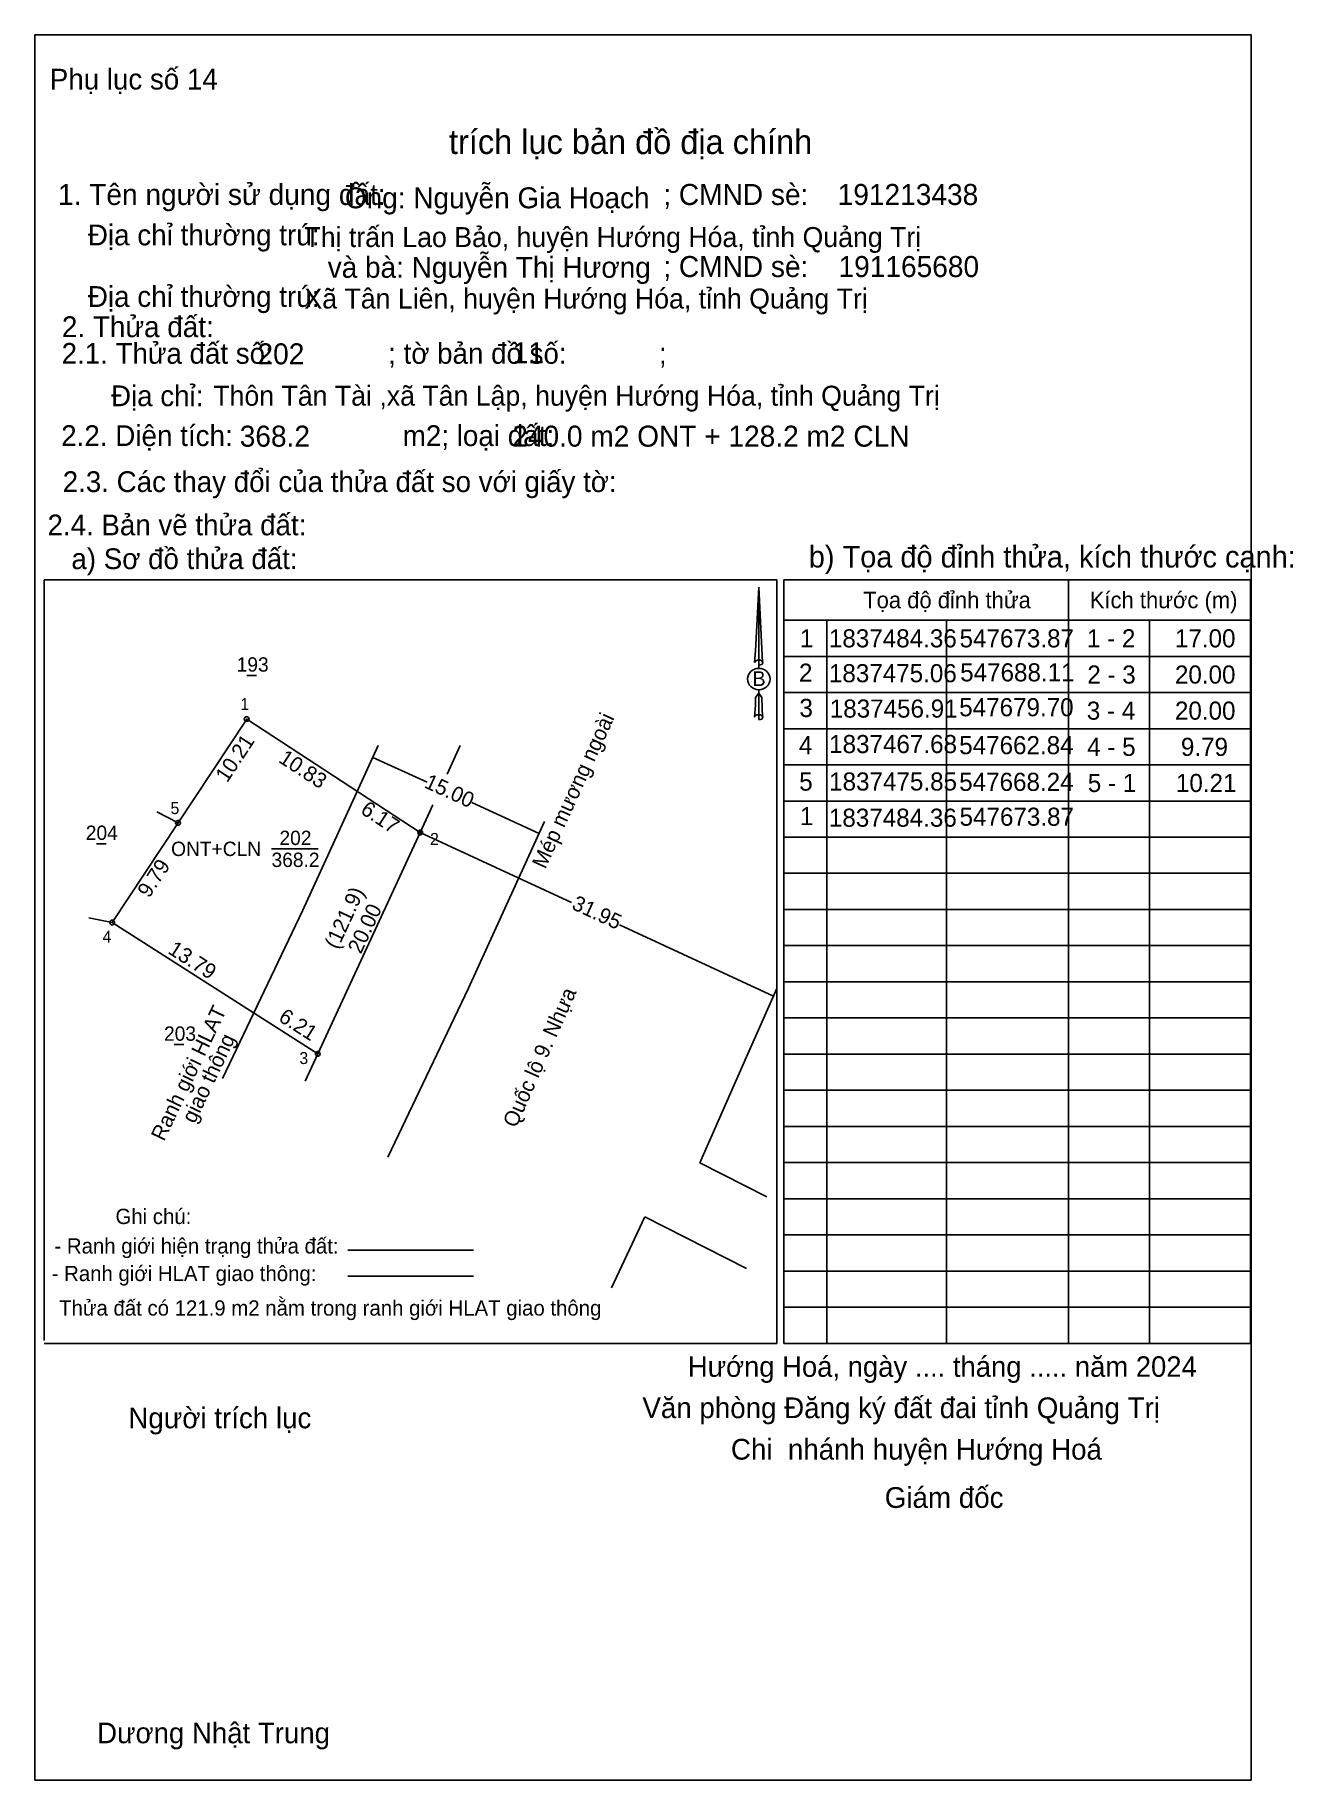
# Model space of a CAD drawing. Extents: x 547133 to 547760, y 1837397 to 1837540.
# Drawn here: x 547656.5 to 547759.7, y 1837397.3 to 1837540.5 of the extents above.
import ezdxf

# ---------------------------------------------------------------- set-up
doc = ezdxf.new("R2010")
doc.units = 0
for name, color, linetype in [('Level 1', 7, 'Continuous'), ('Level 10', 7, 'Continuous'), ('Level 11', 7, 'Continuous'), ('Level 13', 7, 'Continuous'), ('Level 23', 7, 'Continuous'), ('Level 27', 7, 'Continuous'), ('Level 3', 7, 'Continuous'), ('Level 30', 7, 'Continuous'), ('Level 36', 7, 'Continuous'), ('Level 40', 7, 'Continuous'), ('Level 42', 7, 'Continuous'), ('Level 49', 7, 'Continuous'), ('Level 50', 7, 'Continuous'), ('Level 52', 7, 'Continuous'), ('Level 53', 7, 'Continuous'), ('Level 6', 7, 'Continuous'), ('Level 9', 7, 'Continuous')]:
    doc.layers.add(name, color=color, linetype=linetype)

msp = doc.modelspace()

# ---------------------------------------------------------------- linework, layer by layer
at = {"layer": 'Level 1'}
for p, q in [((547741.29, 1837433.16), (547741.29, 1837495.77)), ((547741.29, 1837495.77), (547756.24, 1837495.77)), ((547756.24, 1837495.77), (547756.24, 1837433.16)), ((547718.02, 1837492.46), (547756.24, 1837492.46)), ((547747.93, 1837492.46), (547747.93, 1837433.16)), ((547717.94, 1837489.5), (547756.24, 1837489.5)), ((547717.94, 1837486.53), (547756.24, 1837486.53)), ((547717.94, 1837483.57), (547756.24, 1837483.57)), ((547717.94, 1837480.6), (547756.24, 1837480.6)), ((547717.94, 1837477.64), (547756.24, 1837477.64)), ((547717.94, 1837474.67), (547756.24, 1837474.67)), ((547717.94, 1837471.71), (547756.24, 1837471.71)), ((547717.94, 1837468.74), (547756.24, 1837468.74)), ((547717.94, 1837465.78), (547756.24, 1837465.78)), ((547717.94, 1837462.81), (547756.24, 1837462.81)), ((547717.94, 1837459.85), (547756.24, 1837459.85)), ((547717.94, 1837456.88), (547756.24, 1837456.88)), ((547717.94, 1837453.92), (547756.24, 1837453.92)), ((547717.94, 1837450.95), (547756.24, 1837450.95)), ((547717.94, 1837447.99), (547756.24, 1837447.99)), ((547717.94, 1837445.02), (547756.24, 1837445.02)), ((547717.94, 1837442.06), (547756.24, 1837442.06)), ((547717.94, 1837439.09), (547756.24, 1837439.09)), ((547717.94, 1837436.13), (547756.24, 1837436.13)), ((547741.29, 1837433.16), (547756.24, 1837433.16))]:
    msp.add_line(p, q, dxfattribs=at)
at = {"layer": 'Level 10'}
for p, q in [((547684.21, 1837481.22), (547688.68, 1837479.18)), ((547692.35, 1837477.51), (547697.86, 1837474.99)), ((547700.51, 1837469.32), (547688.11, 1837475.06)), ((547717.1, 1837461.63), (547704.47, 1837467.48)), ((547714.89, 1837456.66), (547717.38, 1837462.26)), ((547711.04, 1837447.98), (547714.89, 1837456.66)), ((547716.56, 1837445.19), (547711.04, 1837447.98)), ((547703.81, 1837437.71), (547706.54, 1837443.53)), ((547706.54, 1837443.53), (547714.89, 1837439.3)), ((547682.17, 1837440.8), (547692.49, 1837440.8)), ((547682.17, 1837438.67), (547692.49, 1837438.67))]:
    msp.add_line(p, q, dxfattribs=at)
msp.add_lwpolyline([(547662.84, 1837467.68), (547668.24, 1837475.85), (547673.87, 1837484.36), (547688.11, 1837475.06), (547679.7, 1837456.91)], close=True, dxfattribs=at)
at = {"layer": 'Level 11'}
for centre in [(547673.87, 1837484.36), (547668.24, 1837475.85), (547688.11, 1837475.06), (547662.84, 1837467.68), (547662.84, 1837467.68), (547679.7, 1837456.91)]:
    msp.add_circle(centre, 0.196, dxfattribs=at)
at = {"layer": 'Level 13'}
msp.add_lwpolyline([(547656.5, 1837540.47), (547756.29, 1837540.47), (547756.29, 1837397.35), (547656.5, 1837397.35)], close=True, dxfattribs=at)
at = {"layer": 'Level 23'}
msp.add_lwpolyline([(547678.66, 1837454.66), (547679.7, 1837456.91), (547688.11, 1837475.06), (547689.15, 1837477.32)], dxfattribs=at)
at = {"layer": 'Level 27'}
for p, q in [((547690.32, 1837479.84), (547691.4, 1837482.18)), ((547668.24, 1837475.85), (547666.51, 1837476.76)), ((547688.11, 1837475.06), (547688.93, 1837476.84)), ((547662.84, 1837467.68), (547660.92, 1837468.05)), ((547679.7, 1837456.91), (547678.88, 1837455.13))]:
    msp.add_line(p, q, dxfattribs=at)
at = {"layer": 'Level 3'}
for p, q in [((547657.26, 1837495.77), (547717.38, 1837495.77)), ((547657.26, 1837433.39), (547657.26, 1837495.77)), ((547717.38, 1837495.77), (547717.38, 1837433.16)), ((547717.94, 1837495.77), (547717.94, 1837433.16)), ((547717.94, 1837495.77), (547741.29, 1837495.77)), ((547721.47, 1837492.46), (547721.47, 1837433.16)), ((547731.28, 1837492.46), (547731.28, 1837433.16)), ((547717.38, 1837433.16), (547657.26, 1837433.16)), ((547741.29, 1837433.16), (547717.94, 1837433.16))]:
    msp.add_line(p, q, dxfattribs=at)
at = {"layer": 'Level 40'}
for p, q in [((547715.89, 1837495.19), (547715.61, 1837489.97)), ((547715.89, 1837495.19), (547716.2, 1837489)), ((547715.89, 1837495.19), (547716.2, 1837489)), ((547715.89, 1837489.21), (547715.89, 1837495.19)), ((547715.89, 1837495.19), (547716.2, 1837489)), ((547715.61, 1837489.97), (547715.54, 1837489)), ((547715.89, 1837489.21), (547715.89, 1837488.98)), ((547716.2, 1837489), (547716.2, 1837489)), ((547715.89, 1837488.98), (547715.89, 1837488.8)), ((547715.89, 1837488.8), (547715.89, 1837488.56)), ((547715.89, 1837488.8), (547715.89, 1837488.56)), ((547715.89, 1837488.8), (547715.89, 1837488.56)), ((547715.89, 1837486.48), (547715.62, 1837486.13)), ((547715.89, 1837486.48), (547715.89, 1837486.76)), ((547715.89, 1837486.48), (547715.89, 1837486.76)), ((547715.89, 1837486.48), (547715.89, 1837486.76)), ((547715.89, 1837486.48), (547716.14, 1837486.13)), ((547715.89, 1837486.48), (547716.14, 1837486.13)), ((547715.89, 1837486.48), (547716.14, 1837486.13)), ((547715.89, 1837484.74), (547715.89, 1837486.48)), ((547715.61, 1837485.51), (547715.54, 1837484.53)), ((547715.62, 1837486.13), (547715.61, 1837485.51)), ((547715.89, 1837484.74), (547715.89, 1837484.49)), ((547716.14, 1837486.13), (547716.2, 1837484.53)), ((547716.14, 1837486.13), (547716.2, 1837484.53)), ((547716.14, 1837486.13), (547716.2, 1837484.53)), ((547715.89, 1837484.49), (547715.89, 1837484.32)), ((547716.2, 1837484.53), (547716.2, 1837484.53))]:
    msp.add_line(p, q, dxfattribs=at)
for centre, start_param, end_param in [((547715.89, 1837488.99), 1.570796, 3.074452), ((547715.89, 1837488.99), 0.067141, 1.570796), ((547715.89, 1837488.99), 4.712389, 6.283185), ((547715.89, 1837484.51), 1.570796, 2.491069), ((547715.89, 1837484.51), 0.067141, 1.570796), ((547715.89, 1837484.51), 2.491069, 3.074278), ((547715.89, 1837484.51), 4.712389, 6.283185)]:
    msp.add_ellipse(centre, major_axis=(0.338, 0), ratio=0.614131, start_param=start_param, end_param=end_param, dxfattribs=at)
msp.add_ellipse((547715.89, 1837487.64), major_axis=(0.922, 0), ratio=0.952727, dxfattribs=at)
at = {"layer": 'Level 50'}
for p, q in [((547684.66, 1837482.2), (547678.46, 1837468.63)), ((547698.3, 1837475.97), (547692.06, 1837462.29)), ((547678.46, 1837468.63), (547671.9, 1837454.89)), ((547692.06, 1837462.29), (547685.44, 1837448.43))]:
    msp.add_line(p, q, dxfattribs=at)
at = {"layer": 'Level 53'}
for p, q in [((547656.49, 1837540.47), (547656.49, 1837540.47)), ((547756.29, 1837397.35), (547756.29, 1837397.35))]:
    msp.add_line(p, q, dxfattribs=at)
at = {"layer": 'Level 9'}
for p, q in [((547673.87, 1837487.93), (547674.68, 1837487.93)), ((547661.54, 1837474.14), (547662.35, 1837474.14)), ((547675.91, 1837473.72), (547679.74, 1837473.72)), ((547667.91, 1837457.67), (547668.72, 1837457.67))]:
    msp.add_line(p, q, dxfattribs=at)

# ---------------------------------------------------------------- texts
at = {"layer": 'Level 1'}
for s, height, p in [('Phụ lục số 14', 1.7, (547657.72, 1837535.99)), ('1. Tên người sử dụng đất:', 1.7232, (547658.39, 1837526.52)), ('Ông: Nguyễn Gia Hoạch', 1.7156, (547681.93, 1837526.25)), ('; CMND sè:', 1.723, (547708.05, 1837526.52)), ('191213438', 1.723, (547722.36, 1837526.52)), ('Địa chỉ thường trú:', 1.7059, (547660.84, 1837523.21)), ('và bà: Nguyễn Thị Hương', 1.7156, (547680.52, 1837520.55)), ('; CMND sè:', 1.723, (547708.05, 1837520.61)), ('191165680', 1.723, (547722.43, 1837520.61)), ('Địa chỉ thường trú:', 1.7059, (547660.84, 1837518.16)), ('2. Thửa đất:', 1.7096, (547658.71, 1837515.68)), ('2.1. Thửa đất số:               ; tờ bản đồ số:            ;', 1.7, (547658.69, 1837513.5)), ('Địa chỉ:', 1.7, (547662.74, 1837510.02)), ('2.2. Diện tích:                      m2; loại đất:                                   ', 1.7059, (547658.65, 1837506.75)), ('2.3. Các thay đổi của thửa đất so với giấy tờ:', 1.7, (547658.78, 1837502.98)), ('2.4. Bản vẽ thửa đất: ', 1.7, (547657.53, 1837499.43)), ('a) Sơ đồ thửa đất: ', 1.7, (547659.49, 1837496.66)), ('Tọa độ đỉnh thửa', 1.3502, (547724.45, 1837493.45)), ('Kích thước (m)', 1.3502, (547743.04, 1837493.45)), ('Hướng Hoá, ngày .... tháng ..... năm 2024', 1.6825, (547710.07, 1837430.42)), ('Văn phòng Đăng ký đất đai tỉnh Quảng Trị', 1.7, (547706.34, 1837427.03)), ('Người trích lục', 1.7, (547664.16, 1837426.2)), (' Chi  nhánh huyện Hướng Hoá', 1.7, (547712.97, 1837423.63)), (' Giám đốc', 1.703, (547725.59, 1837419.67)), ('Dương Nhật Trung', 1.6929, (547661.6, 1837400.37))]:
    msp.add_text(s, height=height, dxfattribs=at).set_placement(p)
at = {"layer": 'Level 10'}
msp.add_text('b) Tọa độ đỉnh thửa, kích thước cạnh:', height=1.7746, dxfattribs=at).set_placement((547719.99, 1837496.79))
for s, rotation, p in [('Mép mương ngoài', 65.4532, (547698.37, 1837472)), ('15.00', 335.4532, (547688.36, 1837478.78)), ('(121.9)', 65.1453, (547681.34, 1837465.41)), ('31.95', 335.1453, (547700.46, 1837468.82)), ('Quốc lộ 9. Nhựa', 66.0804, (547695.98, 1837450.77)), ('Ranh giới HLAT ', 64.4867, (547667.09, 1837449.67)), ('giao thông', 64.4867, (547669.61, 1837451.13))]:
    msp.add_text(s, height=1.25, rotation=rotation, dxfattribs=at).set_placement(p)
at = {"layer": 'Level 13'}
for s, p in [('202', (547676.56, 1837474.03)), ('ONT+CLN', (547667.67, 1837473.13)), ('368.2', (547675.91, 1837472.23))]:
    msp.add_text(s, height=1.176, dxfattribs=at).set_placement(p)
at = {"layer": 'Level 30'}
for s, p in [(' Ghi chú:', (547662.64, 1837442.95)), ('- Ranh giới hiện trạng thửa đất:', (547658.1, 1837440.53)), ('- Ranh giới HLAT giao thông:', (547657.87, 1837438.27)), ('Thửa đất có 121.9 m2 nằm trong ranh giới HLAT giao thông', (547658.48, 1837435.44))]:
    msp.add_text(s, height=1.25, dxfattribs=at).set_placement(p)
at = {"layer": 'Level 36'}
for s, p in [('193', (547673.05, 1837488.25)), ('204', (547660.67, 1837474.45)), ('203', (547667.09, 1837457.98))]:
    msp.add_text(s, height=1.176, dxfattribs=at).set_placement(p)
at = {"layer": 'Level 40'}
msp.add_text('B', height=1.21, dxfattribs=at).set_placement((547715.37, 1837487.07))
at = {"layer": 'Level 42'}
msp.add_text(' trích lục bản đồ địa chính', height=1.9944, dxfattribs=at).set_placement((547689.73, 1837530.7))
at = {"layer": 'Level 49'}
for s, rotation, p in [('10.21', 56.5251, (547672.27, 1837479.08)), ('10.83', 326.843, (547676.41, 1837480.88)), ('6.17', 326.843, (547683.13, 1837476.68)), ('9.79', 56.5251, (547665.86, 1837469.62)), ('20.00', 65.1453, (547683.24, 1837465.03)), ('13.79', 327.4419, (547667.33, 1837465.2)), ('6.21', 327.4419, (547676.4, 1837459.66))]:
    msp.add_text(s, height=1.25, rotation=rotation, dxfattribs=at).set_placement(p)
at = {"layer": 'Level 52'}
for s, height, p in [('1', 1.49, (547719.26, 1837490.24)), ('1837484.36', 1.485, (547721.64, 1837490.24)), ('547673.87', 1.485, (547732.36, 1837490.24)), ('1 - 2', 1.485, (547742.81, 1837490.24)), ('17.00', 1.485, (547750.03, 1837490.24)), ('2', 1.49, (547719.18, 1837487.42)), ('1837475.06', 1.485, (547721.64, 1837487.38)), ('547688.11', 1.485, (547732.41, 1837487.45)), ('2 - 3', 1.485, (547742.84, 1837487.27)), ('20.00', 1.485, (547750.03, 1837487.27)), ('3', 1.49, (547719.22, 1837484.53)), ('1837456.91', 1.485, (547721.71, 1837484.48)), ('547679.70', 1.485, (547732.33, 1837484.59)), ('3 - 4', 1.485, (547742.8, 1837484.31)), ('20.00', 1.485, (547750.03, 1837484.31)), ('4', 1.49, (547719.18, 1837481.48)), ('1837467.68', 1.485, (547721.66, 1837481.57)), ('547662.84', 1.485, (547732.33, 1837481.48)), ('4 - 5', 1.485, (547742.83, 1837481.34)), ('9.79', 1.485, (547750.52, 1837481.34)), ('5', 1.49, (547719.2, 1837478.49)), ('1837475.85', 1.485, (547721.66, 1837478.5)), ('547668.24', 1.485, (547732.33, 1837478.47)), ('5 - 1', 1.485, (547742.88, 1837478.38)), ('10.21', 1.485, (547750.11, 1837478.38)), ('1', 1.49, (547719.26, 1837475.66)), ('1837484.36', 1.485, (547721.64, 1837475.53)), ('547673.87', 1.485, (547732.36, 1837475.61))]:
    msp.add_text(s, height=height, dxfattribs=at).set_placement(p)
at = {"layer": 'Level 6'}
for s, height, p in [('Thị trấn Lao Bảo, huyện Hướng Hóa, tỉnh Quảng Trị', 1.637, (547678.61, 1837523.07)), ('Xã Tân Liên, huyện Hướng Hóa, tỉnh Quảng Trị', 1.637, (547678.61, 1837518.03)), ('202', 1.723, (547674.76, 1837513.45)), ('11', 1.723, (547695.7, 1837513.54)), ('Thôn Tân Tài ,xã Tân Lập, huyện Hướng Hóa, tỉnh Quảng Trị', 1.637, (547671.13, 1837510.06)), ('368.2', 1.723, (547673.3, 1837506.7)), ('240.0 m2 ONT + 128.2 m2 CLN', 1.7232, (547695.66, 1837506.7)), ('.', 1.39, (547697.31, 1837503.04))]:
    msp.add_text(s, height=height, dxfattribs=at).set_placement(p)
at = {"layer": 'Level 9'}
for s, p in [('1', (547673.35, 1837485.1)), ('5', (547667.62, 1837476.57)), ('2', (547688.91, 1837474.04)), ('4', (547662.04, 1837466.02)), ('3', (547678.19, 1837456.07))]:
    msp.add_text(s, height=0.98, dxfattribs=at).set_placement(p)

doc.saveas('drawing.dxf')
